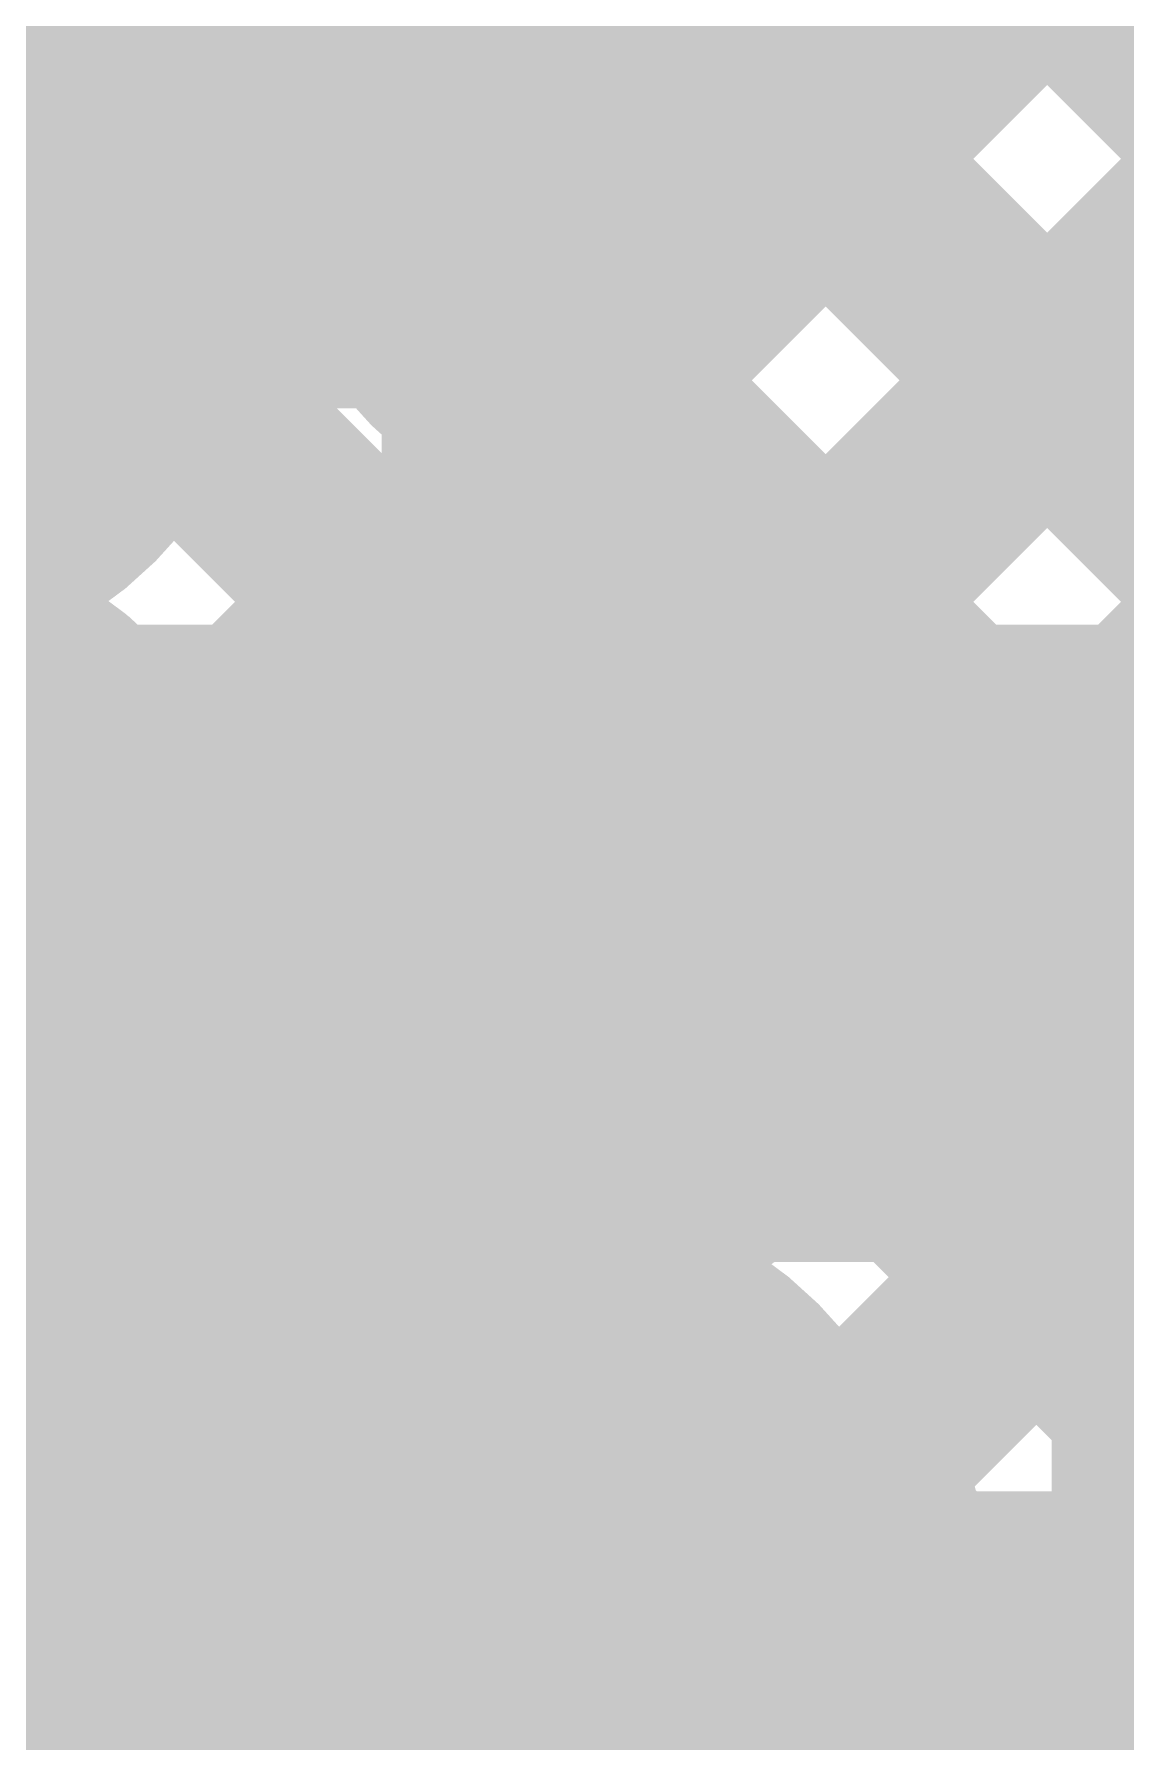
# Model space of a CAD drawing. Header units: millimetres. Extents: x 13 to 259, y -2 to 326.
# Drawn here: x 132.551 to 134.642, y 119.156 to 122.427 of the extents above; entities that cross this region are included whole.
import ezdxf

# ---------------------------------------------------------------- set-up
doc = ezdxf.new("R2010")
doc.units = ezdxf.units.MM
for name, color, linetype in [('BottomLayer', 5, 'Continuous'), ('ConnectLayer', 7, 'Continuous'), ('DrillDrawing', 1, 'Continuous'), ('Mechanical14', 56, 'Continuous'), ('Mechanical8', 56, 'Continuous'), ('MidLayer1', 16, 'Continuous'), ('MidLayer2', 76, 'Continuous'), ('MidLayer3', 90, 'Continuous'), ('MidLayer4', 156, 'Continuous'), ('MidLayer5', 130, 'Continuous'), ('MidLayer6', 216, 'Continuous'), ('MultiLayer', 9, 'Continuous'), ('TopLayer', 1, 'Continuous'), ('TopPaste', 8, 'Continuous'), ('TopSolder', 216, 'Continuous')]:
    doc.layers.add(name, color=color, linetype=linetype)

# ---------------------------------------------------------------- blocks, each defined once
blk = doc.blocks.new('SAMTEC_ASP_127797_01_185')
at = {"layer": 'Mechanical14', "const_width": 0.1}
for points in [[(-20.0152, -1.8796), (-20.6248, -1.8796)], [(-20.0152, -2.0206), (-20.0152, -1.8796)], [(-18.7452, -1.8796), (-19.3548, -1.8796)], [(-19.3548, -2.0206), (-19.3548, -1.8796)], [(-18.7452, -2.0206), (-18.7452, -1.8796)], [(-17.4752, -1.8796), (-18.0848, -1.8796)], [(-18.0848, -2.0206), (-18.0848, -1.8796)], [(-17.4752, -2.0206), (-17.4752, -1.8796)], [(-19.9009, -2.0206), (-20.0152, -2.0206)], [(-19.9009, -2.3762), (-19.9009, -2.0206)], [(-19.3548, -2.0206), (-19.4691, -2.0206)], [(-19.4691, -2.3762), (-19.4691, -2.0206)], [(-18.6309, -2.0206), (-18.7452, -2.0206)], [(-18.6309, -2.3762), (-18.6309, -2.0206)], [(-18.0848, -2.0206), (-18.1991, -2.0206)], [(-18.1991, -2.3762), (-18.1991, -2.0206)], [(-17.3609, -2.0206), (-17.4752, -2.0206)], [(-17.3609, -2.3762), (-17.3609, -2.0206)], [(-16.8148, -2.0206), (-16.9291, -2.0206)], [(-16.9291, -2.3762), (-16.9291, -2.0206)], [(-19.9009, -2.1336), (-20.7391, -2.1336)], [(-18.6309, -2.1336), (-19.4691, -2.1336)], [(-17.3609, -2.1336), (-18.1991, -2.1336)], [(-16.0909, -2.1336), (-16.9291, -2.1336)], [(-19.4691, -2.3762), (-19.9009, -2.3762)], [(-18.1991, -2.3762), (-18.6309, -2.3762)], [(-16.9291, -2.3762), (-17.3609, -2.3762)], [(-19.9009, -3.0594), (-19.9009, -2.7038)], [(-19.4691, -2.7038), (-19.9009, -2.7038)], [(-19.4691, -3.0594), (-19.4691, -2.7038)], [(-18.1991, -2.7038), (-18.6309, -2.7038)], [(-18.6309, -3.0594), (-18.6309, -2.7038)], [(-18.1991, -3.0594), (-18.1991, -2.7038)], [(-17.3609, -3.0594), (-17.3609, -2.7038)], [(-16.9291, -2.7038), (-17.3609, -2.7038)], [(-16.9291, -3.0594), (-16.9291, -2.7038)]]:
    blk.add_lwpolyline(points, dxfattribs=at)
at = {"layer": 'Mechanical14', "const_width": 0.05}
for points in [[(-20.0402, -1.8796, 1), (-19.9902, -1.8796, 1)], [(-20.0402, -1.8796, 1), (-19.9902, -1.8796, 1)], [(-19.3798, -1.8796, 1), (-19.3298, -1.8796, 1)], [(-19.3798, -1.8796, 1), (-19.3298, -1.8796, 1)], [(-18.7702, -1.8796, 1), (-18.7202, -1.8796, 1)], [(-18.7702, -1.8796, 1), (-18.7202, -1.8796, 1)], [(-18.1098, -1.8796, 1), (-18.0598, -1.8796, 1)], [(-18.1098, -1.8796, 1), (-18.0598, -1.8796, 1)], [(-17.5002, -1.8796, 1), (-17.4502, -1.8796, 1)], [(-17.5002, -1.8796, 1), (-17.4502, -1.8796, 1)], [(-20.0402, -2.0206, 1), (-19.9902, -2.0206, 1)], [(-20.0402, -2.0206, 1), (-19.9902, -2.0206, 1)], [(-19.9259, -2.0206, 1), (-19.8759, -2.0206, 1)], [(-19.9259, -2.0206, 1), (-19.8759, -2.0206, 1)], [(-19.4941, -2.0206, 1), (-19.4441, -2.0206, 1)], [(-19.4941, -2.0206, 1), (-19.4441, -2.0206, 1)], [(-19.3798, -2.0206, 1), (-19.3298, -2.0206, 1)], [(-19.3798, -2.0206, 1), (-19.3298, -2.0206, 1)], [(-18.7702, -2.0206, 1), (-18.7202, -2.0206, 1)], [(-18.7702, -2.0206, 1), (-18.7202, -2.0206, 1)], [(-18.6559, -2.0206, 1), (-18.6059, -2.0206, 1)], [(-18.6559, -2.0206, 1), (-18.6059, -2.0206, 1)], [(-18.2241, -2.0206, 1), (-18.1741, -2.0206, 1)], [(-18.2241, -2.0206, 1), (-18.1741, -2.0206, 1)], [(-18.1098, -2.0206, 1), (-18.0598, -2.0206, 1)], [(-18.1098, -2.0206, 1), (-18.0598, -2.0206, 1)], [(-17.5002, -2.0206, 1), (-17.4502, -2.0206, 1)], [(-17.5002, -2.0206, 1), (-17.4502, -2.0206, 1)], [(-17.3859, -2.0206, 1), (-17.3359, -2.0206, 1)], [(-17.3859, -2.0206, 1), (-17.3359, -2.0206, 1)], [(-16.9541, -2.0206, 1), (-16.9041, -2.0206, 1)], [(-16.9541, -2.0206, 1), (-16.9041, -2.0206, 1)], [(-19.9259, -2.1336, 1), (-19.8759, -2.1336, 1)], [(-19.4941, -2.1336, 1), (-19.4441, -2.1336, 1)], [(-18.6559, -2.1336, 1), (-18.6059, -2.1336, 1)], [(-18.2241, -2.1336, 1), (-18.1741, -2.1336, 1)], [(-17.3859, -2.1336, 1), (-17.3359, -2.1336, 1)], [(-16.9541, -2.1336, 1), (-16.9041, -2.1336, 1)], [(-19.9259, -2.3762, 1), (-19.8759, -2.3762, 1)], [(-19.9259, -2.3762, 1), (-19.8759, -2.3762, 1)], [(-19.4941, -2.3762, 1), (-19.4441, -2.3762, 1)], [(-19.4941, -2.3762, 1), (-19.4441, -2.3762, 1)], [(-18.6559, -2.3762, 1), (-18.6059, -2.3762, 1)], [(-18.6559, -2.3762, 1), (-18.6059, -2.3762, 1)], [(-18.2241, -2.3762, 1), (-18.1741, -2.3762, 1)], [(-18.2241, -2.3762, 1), (-18.1741, -2.3762, 1)], [(-17.3859, -2.3762, 1), (-17.3359, -2.3762, 1)], [(-17.3859, -2.3762, 1), (-17.3359, -2.3762, 1)], [(-16.9541, -2.3762, 1), (-16.9041, -2.3762, 1)], [(-16.9541, -2.3762, 1), (-16.9041, -2.3762, 1)], [(-19.9259, -2.7038, 1), (-19.8759, -2.7038, 1)], [(-19.9259, -2.7038, 1), (-19.8759, -2.7038, 1)], [(-19.4941, -2.7038, 1), (-19.4441, -2.7038, 1)], [(-19.4941, -2.7038, 1), (-19.4441, -2.7038, 1)], [(-18.6559, -2.7038, 1), (-18.6059, -2.7038, 1)], [(-18.6559, -2.7038, 1), (-18.6059, -2.7038, 1)], [(-18.2241, -2.7038, 1), (-18.1741, -2.7038, 1)], [(-18.2241, -2.7038, 1), (-18.1741, -2.7038, 1)], [(-17.3859, -2.7038, 1), (-17.3359, -2.7038, 1)], [(-17.3859, -2.7038, 1), (-17.3359, -2.7038, 1)], [(-16.9541, -2.7038, 1), (-16.9041, -2.7038, 1)], [(-16.9541, -2.7038, 1), (-16.9041, -2.7038, 1)]]:
    blk.add_lwpolyline(points, format="xyb", close=True, dxfattribs=at)
at = {"layer": 'Mechanical8', "const_width": 0.1}
for points in [[(-19.685, -1.905), (-19.685, -0.905)], [(-18.415, -1.905), (-18.415, -0.905)], [(-17.145, -1.905), (-17.145, -0.905)], [(-19.955, -1.905), (-20.955, -1.905)], [(-19.685, -1.905), (-20.685, -1.905)], [(-19.685, -2.905), (-19.685, -1.905)], [(-18.685, -1.905), (-19.685, -1.905)], [(-18.415, -1.905), (-19.415, -1.905)], [(-18.415, -2.905), (-18.415, -1.905)], [(-17.415, -1.905), (-18.415, -1.905)], [(-17.145, -1.905), (-18.145, -1.905)], [(-17.145, -2.905), (-17.145, -1.905)], [(-16.145, -1.905), (-17.145, -1.905)], [(-15.875, -1.905), (-16.875, -1.905)], [(-19.685, -3.175), (-19.685, -2.175)], [(-18.415, -3.175), (-18.415, -2.175)], [(-17.145, -3.175), (-17.145, -2.175)]]:
    blk.add_lwpolyline(points, dxfattribs=at)
at = {"layer": 'Mechanical8', "const_width": 0.05}
for points in [[(-19.71, -0.905, 1), (-19.66, -0.905, 1)], [(-18.44, -0.905, 1), (-18.39, -0.905, 1)], [(-17.17, -0.905, 1), (-17.12, -0.905, 1)], [(-19.98, -1.905, 1), (-19.93, -1.905, 1)], [(-19.71, -1.905, 1), (-19.66, -1.905, 1)], [(-19.71, -1.905, 1), (-19.66, -1.905, 1)], [(-19.71, -1.905, 1), (-19.66, -1.905, 1)], [(-19.71, -1.905, 1), (-19.66, -1.905, 1)], [(-19.44, -1.905, 1), (-19.39, -1.905, 1)], [(-18.71, -1.905, 1), (-18.66, -1.905, 1)], [(-18.44, -1.905, 1), (-18.39, -1.905, 1)], [(-18.44, -1.905, 1), (-18.39, -1.905, 1)], [(-18.44, -1.905, 1), (-18.39, -1.905, 1)], [(-18.44, -1.905, 1), (-18.39, -1.905, 1)], [(-18.17, -1.905, 1), (-18.12, -1.905, 1)], [(-17.44, -1.905, 1), (-17.39, -1.905, 1)], [(-17.17, -1.905, 1), (-17.12, -1.905, 1)], [(-17.17, -1.905, 1), (-17.12, -1.905, 1)], [(-17.17, -1.905, 1), (-17.12, -1.905, 1)], [(-17.17, -1.905, 1), (-17.12, -1.905, 1)], [(-16.9, -1.905, 1), (-16.85, -1.905, 1)], [(-19.71, -2.175, 1), (-19.66, -2.175, 1)], [(-18.44, -2.175, 1), (-18.39, -2.175, 1)], [(-17.17, -2.175, 1), (-17.12, -2.175, 1)]]:
    blk.add_lwpolyline(points, format="xyb", close=True, dxfattribs=at)
at = {"layer": 'TopLayer', "const_width": 0.32}
for points in [[(-19.845, -1.905, 1), (-19.525, -1.905, 1)], [(-18.575, -1.905, 1), (-18.255, -1.905, 1)], [(-17.305, -1.905, 1), (-16.985, -1.905, 1)]]:
    blk.add_lwpolyline(points, format="xyb", close=True, dxfattribs=at)
at = {"layer": 'TopPaste', "const_width": 0.32}
for points in [[(-19.845, -1.905, 1), (-19.525, -1.905, 1)], [(-18.575, -1.905, 1), (-18.255, -1.905, 1)], [(-17.305, -1.905, 1), (-16.985, -1.905, 1)]]:
    blk.add_lwpolyline(points, format="xyb", close=True, dxfattribs=at)
at = {"layer": 'TopSolder', "const_width": 0.4216}
for points in [[(-19.8958, -1.905, 1), (-19.4742, -1.905, 1)], [(-18.6258, -1.905, 1), (-18.2042, -1.905, 1)], [(-17.3558, -1.905, 1), (-16.9342, -1.905, 1)], [(-19.8958, -3.175, 1), (-19.4742, -3.175, 1)], [(-18.6258, -3.175, 1), (-18.2042, -3.175, 1)], [(-17.3558, -3.175, 1), (-16.9342, -3.175, 1)]]:
    blk.add_lwpolyline(points, format="xyb", close=True, dxfattribs=at)

msp = doc.modelspace()

# ---------------------------------------------------------------- linework, layer by layer
at = {"layer": 'BottomLayer', "const_width": 0.25}
for points in [[(133.3701, 120.7057, 1), (133.62, 120.7057, 1)], [(133.3701, 119.4357, 1), (133.62, 119.4357, 1)]]:
    msp.add_lwpolyline(points, format="xyb", close=True, dxfattribs=at)
at = {"layer": 'ConnectLayer', "const_width": 0.4}
for points in [[(132.7814, 120.902), (145.1127, 133.2333)], [(134.0529, 119.6279), (146.9037, 132.4787)], [(125.7827, 128.7753), (137.1066, 117.4514)], [(132.6074, 122.4251), (138.8859, 128.7036)], [(125.676, 128.0335), (132.4645, 121.2449)], [(126.0833, 115.901), (136.8557, 126.6734)], [(132.6074, 122.425), (136.8557, 126.6734)], [(132.319, 121.2882), (137.5497, 126.5188)], [(133.8804, 121.1525), (139.225, 126.4972)], [(132.7619, 121.731), (136.7226, 125.6917)], [(132.762, 121.7312), (136.7226, 125.6918)], [(132.7814, 120.9021), (137.1087, 125.2294)], [(132.7814, 120.902), (137.1087, 125.2293)], [(132.7821, 124.3214), (147.8674, 109.2362)], [(132.7821, 124.3214), (137.6678, 119.4357)], [(132.7821, 124.3214), (136.2393, 120.8643)], [(132.7821, 124.3214), (141.26, 115.8435)], [(130.7973, 120.615), (134.4301, 124.2477)], [(132.6104, 119.8825), (136.8583, 124.1304)], [(133.8804, 121.1525), (136.8583, 124.1304)], [(133.5938, 120.0174), (137.5602, 123.9837)], [(132.319, 121.2882), (134.8543, 123.8235)], [(132.7596, 123.4955), (147.5365, 108.7185)], [(132.7596, 123.4955), (141.26, 114.995)], [(132.7596, 123.4954), (136.8193, 119.4357)], [(132.7596, 123.4954), (135.815, 120.44)], [(132.7814, 120.902), (135.2786, 123.3992)], [(134.027, 120.4505), (136.7234, 123.1469)], [(134.0271, 120.4507), (136.7234, 123.147)], [(131.4448, 123.1132), (133.943, 120.615)], [(133.3429, 120.615), (135.7029, 122.9749)], [(133.8834, 118.6099), (138.1309, 122.8574)], [(132.6089, 122.7976), (148.3728, 107.0337)], [(132.6089, 122.7976), (135.9708, 119.4357)], [(132.6089, 122.7976), (135.3908, 120.0157)], [(132.6089, 122.7976), (138.8415, 116.565)], [(131.0205, 122.6889), (132.4645, 121.2449)], [(134.0529, 119.6279), (137.1129, 122.6879)], [(134.0529, 119.6279), (137.1128, 122.6879)], [(134.1915, 120.615), (136.1271, 122.5507)], [(134.7111, 120.2862), (136.7407, 122.3157)], [(132.7807, 121.7773), (133.2966, 121.2614)], [(132.7807, 121.7773), (133.2966, 121.2613)], [(133.8834, 118.6099), (136.8609, 121.5874)], [(134.7092, 119.4357), (136.8609, 121.5874)], [(132.319, 121.2882), (132.4696, 121.4388)], [(132.3191, 121.2882), (132.4697, 121.4388)], [(132.3166, 121.3929), (132.4645, 121.2449)], [(132.3166, 121.3929), (132.4645, 121.2449)], [(133.9345, 118.5594), (136.425, 121.05)], [(132.7643, 120.9452), (133.7345, 119.9749)], [(132.7643, 120.9452), (132.9122, 120.7973)], [(132.7643, 120.9452), (132.9122, 120.7972)], [(132.7643, 120.9452), (133.0944, 120.615)], [(132.808, 120.615), (134.2, 120.615)], [(134.0507, 120.5073), (135.1223, 119.4357)], [(134.0507, 120.5073), (134.9665, 119.5915)], [(134.5112, 120.4861), (134.9112, 120.0861)], [(132.6104, 119.8825), (133.0483, 120.3204)], [(132.6104, 119.8825), (133.0483, 120.3204)], [(132.6058, 120.2551), (133.0444, 119.8165)], [(132.6059, 120.2551), (133.0444, 119.8165)], [(132.6059, 120.2551), (133.0444, 119.8165)], [(133.5938, 120.0174), (133.7501, 120.1737)], [(133.5939, 120.0174), (133.7502, 120.1737)], [(133.5866, 120.1229), (133.7345, 119.9749)], [(133.5866, 120.1229), (133.7345, 119.9749)], [(132.7335, 119.735), (132.9866, 119.735)], [(134.0178, 119.735), (134.16, 119.5928)], [(134.0343, 119.6752), (136.7222, 116.9873)], [(134.0343, 119.6752), (134.2737, 119.4357)], [(134.0343, 119.6752), (134.5422, 119.1672)], [(134.0343, 119.6752), (134.16, 119.5494)], [(134.16, 119.453), (134.16, 119.5928)], [(132.8228, 119.3857), (132.906, 119.4689)], [(134.0819, 119.3748), (134.16, 119.453)], [(132.815, 119.4357), (132.9051, 119.4357)], [(134.085, 119.4357), (137.9851, 119.4357)], [(132.757, 119.1806), (132.9134, 119.3369)], [(132.7571, 119.1807), (132.9134, 119.337)], [(132.7792, 119.2332), (133.2925, 118.7199)], [(132.7792, 119.2332), (133.2925, 118.7199)], [(133.8758, 118.9851), (134.118, 118.7429)], [(133.8759, 118.9851), (136.8544, 116.0065)]]:
    msp.add_lwpolyline(points, dxfattribs=at)
at = {"layer": 'ConnectLayer'}
for points, const_width in [([(132.815, 121.9757, 1), (131.6351, 121.9757, 1)], 0.4), ([(132.815, 121.9757, 1), (131.6351, 121.9757, 1)], 0.4), ([(132.5074, 122.4251, 1), (132.7074, 122.4251, 1)], 0.2), ([(132.5074, 122.425, 1), (132.7074, 122.425, 1)], 0.2), ([(132.715, 121.9757, 1), (132.915, 121.9757, 1)], 0.2), ([(132.715, 121.9757, 1), (132.915, 121.9757, 1)], 0.2), ([(132.6807, 121.7773, 1), (132.8807, 121.7773, 1)], 0.2), ([(132.6807, 121.7773, 1), (132.8807, 121.7773, 1)], 0.2), ([(132.6619, 121.731, 1), (132.8619, 121.731, 1)], 0.2), ([(132.662, 121.7312, 1), (132.862, 121.7312, 1)], 0.2), ([(132.3696, 121.4388, 1), (132.5696, 121.4388, 1)], 0.2), ([(132.3697, 121.4388, 1), (132.5697, 121.4388, 1)], 0.2), ([(132.815, 120.7057, 1), (131.6351, 120.7057, 1)], 0.4), ([(132.815, 120.7057, 1), (131.6351, 120.7057, 1)], 0.4), ([(132.815, 120.7057, 1), (131.6351, 120.7057, 1)], 0.4), ([(134.085, 120.7057, 1), (132.9051, 120.7057, 1)], 0.4), ([(134.085, 120.7057, 1), (132.9051, 120.7057, 1)], 0.4), ([(132.3645, 121.2449, 1), (132.5645, 121.2449, 1)], 0.2), ([(132.3645, 121.2449, 1), (132.5645, 121.2449, 1)], 0.2), ([(132.3645, 121.2449, 1), (132.5645, 121.2449, 1)], 0.2), ([(132.3645, 121.2449, 1), (132.5645, 121.2449, 1)], 0.2), ([(133.1966, 121.2614, 1), (133.3966, 121.2614, 1)], 0.2), ([(133.1966, 121.2613, 1), (133.3966, 121.2613, 1)], 0.2), ([(133.7804, 121.1525, 1), (133.9804, 121.1525, 1)], 0.2), ([(133.7804, 121.1525, 1), (133.9804, 121.1525, 1)], 0.2), ([(132.6643, 120.9452, 1), (132.8643, 120.9452, 1)], 0.2), ([(132.6643, 120.9452, 1), (132.8643, 120.9452, 1)], 0.2), ([(132.6643, 120.9452, 1), (132.8643, 120.9452, 1)], 0.2), ([(132.6643, 120.9452, 1), (132.8643, 120.9452, 1)], 0.2), ([(132.6814, 120.9021, 1), (132.8814, 120.9021, 1)], 0.2), ([(132.6814, 120.902, 1), (132.8814, 120.902, 1)], 0.2), ([(132.6814, 120.902, 1), (132.8814, 120.902, 1)], 0.2), ([(132.6814, 120.902, 1), (132.8814, 120.902, 1)], 0.2), ([(132.8122, 120.7973, 1), (133.0122, 120.7973, 1)], 0.2), ([(132.8122, 120.7972, 1), (133.0122, 120.7972, 1)], 0.2), ([(133.545, 120.7057, 1), (133.445, 120.7057, 1)], 0.4), ([(133.545, 120.7057, 1), (133.445, 120.7057, 1)], 0.4), ([(132.715, 120.7057, 1), (132.915, 120.7057, 1)], 0.2), ([(132.715, 120.7057, 1), (132.915, 120.7057, 1)], 0.2), ([(132.715, 120.7057, 1), (132.915, 120.7057, 1)], 0.2), ([(132.715, 120.7057, 1), (132.915, 120.7057, 1)], 0.2), ([(132.715, 120.7057, 1), (132.915, 120.7057, 1)], 0.2), ([(132.8051, 120.7057, 1), (133.0051, 120.7057, 1)], 0.2), ([(132.8051, 120.7057, 1), (133.0051, 120.7057, 1)], 0.2), ([(133.345, 120.7057, 1), (133.545, 120.7057, 1)], 0.2), ([(133.345, 120.7057, 1), (133.545, 120.7057, 1)], 0.2), ([(133.445, 120.7057, 1), (133.645, 120.7057, 1)], 0.2), ([(133.445, 120.7057, 1), (133.645, 120.7057, 1)], 0.2), ([(133.985, 120.7057, 1), (134.185, 120.7057, 1)], 0.2), ([(133.985, 120.7057, 1), (134.185, 120.7057, 1)], 0.2), ([(132.708, 120.615, 1), (132.908, 120.615, 1)], 0.2), ([(132.708, 120.615, 1), (132.908, 120.615, 1)], 0.2), ([(132.9944, 120.615, 1), (133.1944, 120.615, 1)], 0.2), ([(133.2429, 120.615, 1), (133.4429, 120.615, 1)], 0.2), ([(133.843, 120.615, 1), (134.043, 120.615, 1)], 0.2), ([(134.0915, 120.615, 1), (134.2915, 120.615, 1)], 0.2), ([(134.1, 120.615, 1), (134.3, 120.615, 1)], 0.2), ([(134.1, 120.615, 1), (134.3, 120.615, 1)], 0.2), ([(134.1, 120.615, 1), (134.3, 120.615, 1)], 0.2), ([(133.9507, 120.5073, 1), (134.1507, 120.5073, 1)], 0.2), ([(133.9507, 120.5073, 1), (134.1507, 120.5073, 1)], 0.2), ([(134.4112, 120.4861, 1), (134.6112, 120.4861, 1)], 0.2), ([(134.4112, 120.4861, 1), (134.6112, 120.4861, 1)], 0.2), ([(134.4112, 120.4861, 1), (134.6112, 120.4861, 1)], 0.2), ([(133.927, 120.4505, 1), (134.127, 120.4505, 1)], 0.2), ([(133.9271, 120.4507, 1), (134.1271, 120.4507, 1)], 0.2), ([(132.9483, 120.3204, 1), (133.1483, 120.3204, 1)], 0.2), ([(132.9483, 120.3204, 1), (133.1483, 120.3204, 1)], 0.2), ([(132.5058, 120.2551, 1), (132.7058, 120.2551, 1)], 0.2), ([(132.5059, 120.2551, 1), (132.7059, 120.2551, 1)], 0.2), ([(132.5059, 120.2551, 1), (132.7059, 120.2551, 1)], 0.2), ([(134.6111, 120.2862, 1), (134.8111, 120.2862, 1)], 0.2), ([(133.6501, 120.1737, 1), (133.8501, 120.1737, 1)], 0.2), ([(133.6502, 120.1737, 1), (133.8502, 120.1737, 1)], 0.2), ([(133.4866, 120.1229, 1), (133.6866, 120.1229, 1)], 0.2), ([(133.4866, 120.1229, 1), (133.6866, 120.1229, 1)], 0.2), ([(132.815, 119.4357, 1), (131.6351, 119.4357, 1)], 0.4), ([(132.815, 119.4357, 1), (131.6351, 119.4357, 1)], 0.4), ([(134.085, 119.4357, 1), (132.9051, 119.4357, 1)], 0.4), ([(134.085, 119.4357, 1), (132.9051, 119.4357, 1)], 0.4), ([(133.4938, 120.0174, 1), (133.6938, 120.0174, 1)], 0.2), ([(133.4938, 120.0174, 1), (133.6938, 120.0174, 1)], 0.2), ([(133.4939, 120.0174, 1), (133.6938, 120.0174, 1)], 0.2), ([(133.6345, 119.9749, 1), (133.8345, 119.9749, 1)], 0.2), ([(133.6345, 119.9749, 1), (133.8345, 119.9749, 1)], 0.2), ([(133.6345, 119.9749, 1), (133.8345, 119.9749, 1)], 0.2), ([(132.5104, 119.8825, 1), (132.7104, 119.8825, 1)], 0.2), ([(132.5104, 119.8825, 1), (132.7104, 119.8825, 1)], 0.2), ([(132.5104, 119.8825, 1), (132.7104, 119.8825, 1)], 0.2), ([(132.9444, 119.8165, 1), (133.1444, 119.8165, 1)], 0.2), ([(132.9444, 119.8165, 1), (133.1444, 119.8165, 1)], 0.2), ([(132.9444, 119.8165, 1), (133.1444, 119.8165, 1)], 0.2), ([(132.6335, 119.735, 1), (132.8335, 119.735, 1)], 0.2), ([(132.6335, 119.735, 1), (132.8335, 119.735, 1)], 0.2), ([(132.8866, 119.735, 1), (133.0866, 119.735, 1)], 0.2), ([(132.8866, 119.735, 1), (133.0866, 119.735, 1)], 0.2), ([(133.9035, 119.735, 1), (134.1035, 119.735, 1)], 0.2), ([(133.9178, 119.735, 1), (134.1178, 119.735, 1)], 0.2), ([(133.9343, 119.6752, 1), (134.1343, 119.6752, 1)], 0.2), ([(133.9343, 119.6752, 1), (134.1343, 119.6752, 1)], 0.2), ([(133.9343, 119.6752, 1), (134.1343, 119.6752, 1)], 0.2), ([(133.9343, 119.6752, 1), (134.1343, 119.6752, 1)], 0.2), ([(133.9529, 119.6279, 1), (134.1529, 119.6279, 1)], 0.2), ([(133.9529, 119.6279, 1), (134.1529, 119.6279, 1)], 0.2), ([(133.9529, 119.6279, 1), (134.1529, 119.6279, 1)], 0.2), ([(134.06, 119.5928, 1), (134.26, 119.5928, 1)], 0.2), ([(134.06, 119.5928, 1), (134.26, 119.5928, 1)], 0.2), ([(134.06, 119.5494, 1), (134.26, 119.5494, 1)], 0.2), ([(132.806, 119.4689, 1), (133.006, 119.4689, 1)], 0.2), ([(132.806, 119.4689, 1), (133.006, 119.4689, 1)], 0.2), ([(134.06, 119.453, 1), (134.26, 119.453, 1)], 0.2), ([(134.06, 119.453, 1), (134.26, 119.453, 1)], 0.2), ([(132.715, 119.4357, 1), (132.915, 119.4357, 1)], 0.2), ([(132.715, 119.4357, 1), (132.915, 119.4357, 1)], 0.2), ([(132.715, 119.4357, 1), (132.915, 119.4357, 1)], 0.2), ([(132.715, 119.4357, 1), (132.915, 119.4357, 1)], 0.2), ([(132.715, 119.4357, 1), (132.915, 119.4357, 1)], 0.2), ([(132.8051, 119.4357, 1), (133.0051, 119.4357, 1)], 0.2), ([(132.8051, 119.4357, 1), (133.0051, 119.4357, 1)], 0.2), ([(132.8051, 119.4357, 1), (133.0051, 119.4357, 1)], 0.2), ([(132.8051, 119.4357, 1), (133.0051, 119.4357, 1)], 0.2), ([(133.985, 119.4357, 1), (134.185, 119.4357, 1)], 0.2), ([(133.985, 119.4357, 1), (134.185, 119.4357, 1)], 0.2), ([(133.985, 119.4357, 1), (134.185, 119.4357, 1)], 0.2), ([(133.985, 119.4357, 1), (134.185, 119.4357, 1)], 0.2), ([(133.985, 119.4357, 1), (134.185, 119.4357, 1)], 0.2), ([(134.1737, 119.4357, 1), (134.3737, 119.4357, 1)], 0.2), ([(134.6092, 119.4357, 1), (134.8092, 119.4357, 1)], 0.2), ([(132.7228, 119.3857, 1), (132.9228, 119.3857, 1)], 0.2), ([(133.9819, 119.3748, 1), (134.1819, 119.3748, 1)], 0.2), ([(132.8134, 119.337, 1), (133.0134, 119.337, 1)], 0.2), ([(132.8134, 119.3369, 1), (133.0134, 119.3369, 1)], 0.2), ([(132.6792, 119.2332, 1), (132.8792, 119.2332, 1)], 0.2), ([(132.6792, 119.2332, 1), (132.8792, 119.2332, 1)], 0.2), ([(132.657, 119.1806, 1), (132.857, 119.1806, 1)], 0.2), ([(132.6571, 119.1807, 1), (132.8571, 119.1807, 1)], 0.2), ([(134.4422, 119.1672, 1), (134.6422, 119.1672, 1)], 0.2), ([(133.7758, 118.9851, 1), (133.9758, 118.9851, 1)], 0.2), ([(133.7759, 118.9851, 1), (133.9759, 118.9851, 1)], 0.2)]:
    msp.add_lwpolyline(points, format="xyb", close=True, dxfattribs=dict(at, const_width=const_width))
at = {"layer": 'ConnectLayer', "const_width": 0.4}
for points in [[(131.6421, 120.615, -1.080315), (132.815, 120.7057)], [(132.815, 120.7057, -0.038607), (132.808, 120.615)], [(134.2, 120.615, -0.198912), (134.5112, 120.4861)], [(134.2, 120.615, -0.198912), (134.5112, 120.4861)], [(131.6351, 119.4357, -1), (132.815, 119.4357)], [(132.9051, 119.4357, -1), (134.085, 119.4357)], [(132.7335, 119.735, -0.133797), (132.815, 119.4357)], [(132.906, 119.4689, -0.1195), (132.9866, 119.735)], [(134.0035, 119.735, -0.133797), (134.085, 119.4357)]]:
    msp.add_lwpolyline(points, format="xyb", dxfattribs=at)
at = {"layer": 'DrillDrawing', "const_width": 0.0508}
for points in [[(133.368, 120.8327), (133.368, 120.9597)], [(133.368, 120.9597), (133.622, 120.9597)], [(133.622, 120.8327), (133.622, 120.9597)], [(133.241, 120.5787), (133.241, 120.8327)], [(133.241, 120.8327), (133.368, 120.8327)], [(133.622, 120.8327), (133.749, 120.8327)], [(133.749, 120.5787), (133.749, 120.8327)], [(133.241, 120.5787), (133.368, 120.5787)], [(133.368, 120.4517), (133.368, 120.5787)], [(133.622, 120.5787), (133.749, 120.5787)], [(133.622, 120.4517), (133.622, 120.5787)], [(133.368, 120.4517), (133.622, 120.4517)], [(133.368, 119.5627), (133.368, 119.6897)], [(133.368, 119.6897), (133.622, 119.6897)], [(133.622, 119.5627), (133.622, 119.6897)], [(133.241, 119.3087), (133.241, 119.5627)], [(133.241, 119.5627), (133.368, 119.5627)], [(133.622, 119.5627), (133.749, 119.5627)], [(133.749, 119.3087), (133.749, 119.5627)], [(133.241, 119.3087), (133.368, 119.3087)], [(133.368, 119.1817), (133.368, 119.3087)], [(133.622, 119.3087), (133.749, 119.3087)], [(133.622, 119.1817), (133.622, 119.3087)], [(133.368, 119.1817), (133.622, 119.1817)]]:
    msp.add_lwpolyline(points, dxfattribs=at)
at = {"layer": 'DrillDrawing', "const_width": 0.0254}
for points in [[(133.3553, 120.9597, 1), (133.3807, 120.9597, 1)], [(133.3553, 120.9597, 1), (133.3807, 120.9597, 1)], [(133.6093, 120.9597, 1), (133.6347, 120.9597, 1)], [(133.6093, 120.9597, 1), (133.6347, 120.9597, 1)], [(133.2283, 120.8327, 1), (133.2537, 120.8327, 1)], [(133.2283, 120.8327, 1), (133.2537, 120.8327, 1)], [(133.3553, 120.8327, 1), (133.3807, 120.8327, 1)], [(133.3553, 120.8327, 1), (133.3807, 120.8327, 1)], [(133.6093, 120.8327, 1), (133.6347, 120.8327, 1)], [(133.6093, 120.8327, 1), (133.6347, 120.8327, 1)], [(133.7363, 120.8327, 1), (133.7617, 120.8327, 1)], [(133.7363, 120.8327, 1), (133.7617, 120.8327, 1)], [(133.2283, 120.5787, 1), (133.2537, 120.5787, 1)], [(133.2283, 120.5787, 1), (133.2537, 120.5787, 1)], [(133.3553, 120.5787, 1), (133.3807, 120.5787, 1)], [(133.3553, 120.5787, 1), (133.3807, 120.5787, 1)], [(133.6093, 120.5787, 1), (133.6347, 120.5787, 1)], [(133.6093, 120.5787, 1), (133.6347, 120.5787, 1)], [(133.7363, 120.5787, 1), (133.7617, 120.5787, 1)], [(133.7363, 120.5787, 1), (133.7617, 120.5787, 1)], [(133.3553, 120.4517, 1), (133.3807, 120.4517, 1)], [(133.3553, 120.4517, 1), (133.3807, 120.4517, 1)], [(133.6093, 120.4517, 1), (133.6347, 120.4517, 1)], [(133.6093, 120.4517, 1), (133.6347, 120.4517, 1)], [(133.3553, 119.6897, 1), (133.3807, 119.6897, 1)], [(133.3553, 119.6897, 1), (133.3807, 119.6897, 1)], [(133.6093, 119.6897, 1), (133.6347, 119.6897, 1)], [(133.6093, 119.6897, 1), (133.6347, 119.6897, 1)], [(133.2283, 119.5627, 1), (133.2537, 119.5627, 1)], [(133.2283, 119.5627, 1), (133.2537, 119.5627, 1)], [(133.3553, 119.5627, 1), (133.3807, 119.5627, 1)], [(133.3553, 119.5627, 1), (133.3807, 119.5627, 1)], [(133.6093, 119.5627, 1), (133.6347, 119.5627, 1)], [(133.6093, 119.5627, 1), (133.6347, 119.5627, 1)], [(133.7363, 119.5627, 1), (133.7617, 119.5627, 1)], [(133.7363, 119.5627, 1), (133.7617, 119.5627, 1)], [(133.2283, 119.3087, 1), (133.2537, 119.3087, 1)], [(133.2283, 119.3087, 1), (133.2537, 119.3087, 1)], [(133.3553, 119.3087, 1), (133.3807, 119.3087, 1)], [(133.3553, 119.3087, 1), (133.3807, 119.3087, 1)], [(133.6093, 119.3087, 1), (133.6347, 119.3087, 1)], [(133.6093, 119.3087, 1), (133.6347, 119.3087, 1)], [(133.7363, 119.3087, 1), (133.7617, 119.3087, 1)], [(133.7363, 119.3087, 1), (133.7617, 119.3087, 1)], [(133.3553, 119.1817, 1), (133.3807, 119.1817, 1)], [(133.3553, 119.1817, 1), (133.3807, 119.1817, 1)], [(133.6093, 119.1817, 1), (133.6347, 119.1817, 1)], [(133.6093, 119.1817, 1), (133.6347, 119.1817, 1)]]:
    msp.add_lwpolyline(points, format="xyb", close=True, dxfattribs=at)
at = {"layer": 'MidLayer1', "const_width": 0.25}
for points in [[(133.3701, 120.7057, 1), (133.62, 120.7057, 1)], [(133.3701, 119.4357, 1), (133.62, 119.4357, 1)]]:
    msp.add_lwpolyline(points, format="xyb", close=True, dxfattribs=at)
at = {"layer": 'MidLayer2', "const_width": 0.2}
msp.add_lwpolyline([(123.6, 121.1957), (136.5351, 121.1957)], dxfattribs=at)
at = {"layer": 'MidLayer2', "const_width": 0.25}
for points in [[(133.3701, 120.7057, 1), (133.62, 120.7057, 1)], [(133.3701, 119.4357, 1), (133.62, 119.4357, 1)]]:
    msp.add_lwpolyline(points, format="xyb", close=True, dxfattribs=at)
at = {"layer": 'MidLayer3'}
for points, const_width in [([(133.3701, 120.7057, 1), (133.62, 120.7057, 1)], 0.25), ([(134.15, 120.175, 1), (134.25, 120.175, 1)], 0.1), ([(134.15, 120.175, 1), (134.25, 120.175, 1)], 0.1), ([(134.55, 119.775, 1), (134.65, 119.775, 1)], 0.1), ([(134.55, 119.775, 1), (134.65, 119.775, 1)], 0.1), ([(133.3701, 119.4357, 1), (133.62, 119.4357, 1)], 0.25), ([(133.445, 119.4357, 1), (133.545, 119.4357, 1)], 0.1), ([(134.55, 119.2707, 1), (134.65, 119.2707, 1)], 0.1), ([(134.55, 119.2707, 1), (134.65, 119.2707, 1)], 0.1)]:
    msp.add_lwpolyline(points, format="xyb", close=True, dxfattribs=dict(at, const_width=const_width))
at = {"layer": 'MidLayer3', "const_width": 0.2}
for points in [[(129.6148, 120.175), (134.2, 120.175)], [(134.2, 120.175), (134.6, 119.775)], [(134.6, 119.2707), (134.6, 119.775)], [(133.0051, 118.9457), (133.495, 119.4357)], [(133.495, 118.1657), (134.6, 119.2707)]]:
    msp.add_lwpolyline(points, dxfattribs=at)
at = {"layer": 'MidLayer4', "const_width": 0.2}
for points in [[(129.1637, 121.1957), (133.698, 121.1957)], [(133.698, 121.1957), (133.985, 120.9087)], [(133.985, 120.5028), (133.985, 120.9087)], [(133.4802, 119.9979), (133.985, 120.5028)], [(132.225, 119.4357), (132.7873, 119.9979)], [(132.7873, 119.9979), (133.4802, 119.9979)]]:
    msp.add_lwpolyline(points, dxfattribs=at)
at = {"layer": 'MidLayer4'}
for points, const_width in [([(133.648, 121.1957, 1), (133.748, 121.1957, 1)], 0.1), ([(133.648, 121.1957, 1), (133.748, 121.1957, 1)], 0.1), ([(133.935, 120.9087, 1), (134.035, 120.9087, 1)], 0.1), ([(133.935, 120.9087, 1), (134.035, 120.9087, 1)], 0.1), ([(133.3701, 120.7057, 1), (133.62, 120.7057, 1)], 0.25), ([(133.935, 120.5028, 1), (134.035, 120.5028, 1)], 0.1), ([(133.935, 120.5028, 1), (134.035, 120.5028, 1)], 0.1), ([(132.7373, 119.9979, 1), (132.8373, 119.9979, 1)], 0.1), ([(132.7373, 119.9979, 1), (132.8373, 119.9979, 1)], 0.1), ([(133.4302, 119.9979, 1), (133.5302, 119.9979, 1)], 0.1), ([(133.4302, 119.9979, 1), (133.5302, 119.9979, 1)], 0.1), ([(133.3701, 119.4357, 1), (133.62, 119.4357, 1)], 0.25)]:
    msp.add_lwpolyline(points, format="xyb", close=True, dxfattribs=dict(at, const_width=const_width))
at = {"layer": 'MidLayer5', "const_width": 0.25}
for points in [[(133.3701, 120.7057, 1), (133.62, 120.7057, 1)], [(133.3701, 119.4357, 1), (133.62, 119.4357, 1)]]:
    msp.add_lwpolyline(points, format="xyb", close=True, dxfattribs=at)
at = {"layer": 'MidLayer6', "const_width": 0.25}
for points in [[(133.3701, 120.7057, 1), (133.62, 120.7057, 1)], [(133.3701, 119.4357, 1), (133.62, 119.4357, 1)]]:
    msp.add_lwpolyline(points, format="xyb", close=True, dxfattribs=at)
at = {"layer": 'MultiLayer', "const_width": 0.25}
for points in [[(133.3701, 120.7057, 1), (133.62, 120.7057, 1)], [(133.3701, 119.4357, 1), (133.62, 119.4357, 1)]]:
    msp.add_lwpolyline(points, format="xyb", close=True, dxfattribs=at)
at = {"layer": 'TopLayer', "const_width": 0.25}
for points in [[(133.3701, 120.7057, 1), (133.62, 120.7057, 1)], [(133.3701, 119.4357, 1), (133.62, 119.4357, 1)]]:
    msp.add_lwpolyline(points, format="xyb", close=True, dxfattribs=at)

# ---------------------------------------------------------------- block references
at = {"rotation": 270}
msp.add_blockref('SAMTEC_ASP_127797_01_185', (135.4, 102.2907), dxfattribs=at)

doc.saveas('drawing.dxf')
